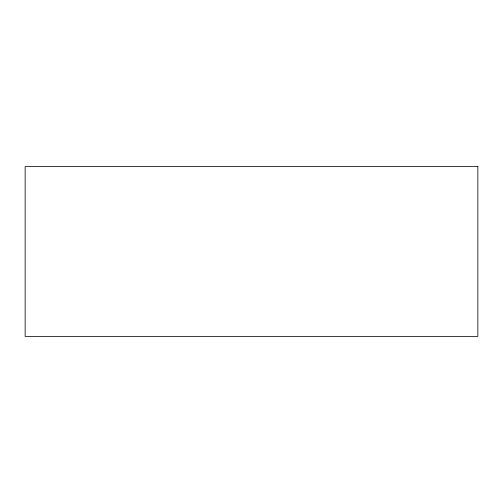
<?xml version="1.0" encoding="UTF-8"?>
<svg xmlns="http://www.w3.org/2000/svg" width="503" height="503" viewBox="0 0 503 503"><rect width="100%" height="100%" fill="white"/><g stroke="black" fill="none" stroke-linecap="round" stroke-linejoin="round"><path stroke-width="0.75" d="M477.85 166.619L25.15 166.619L25.15 336.381L477.85 336.381L477.85 166.619"/></g></svg>
